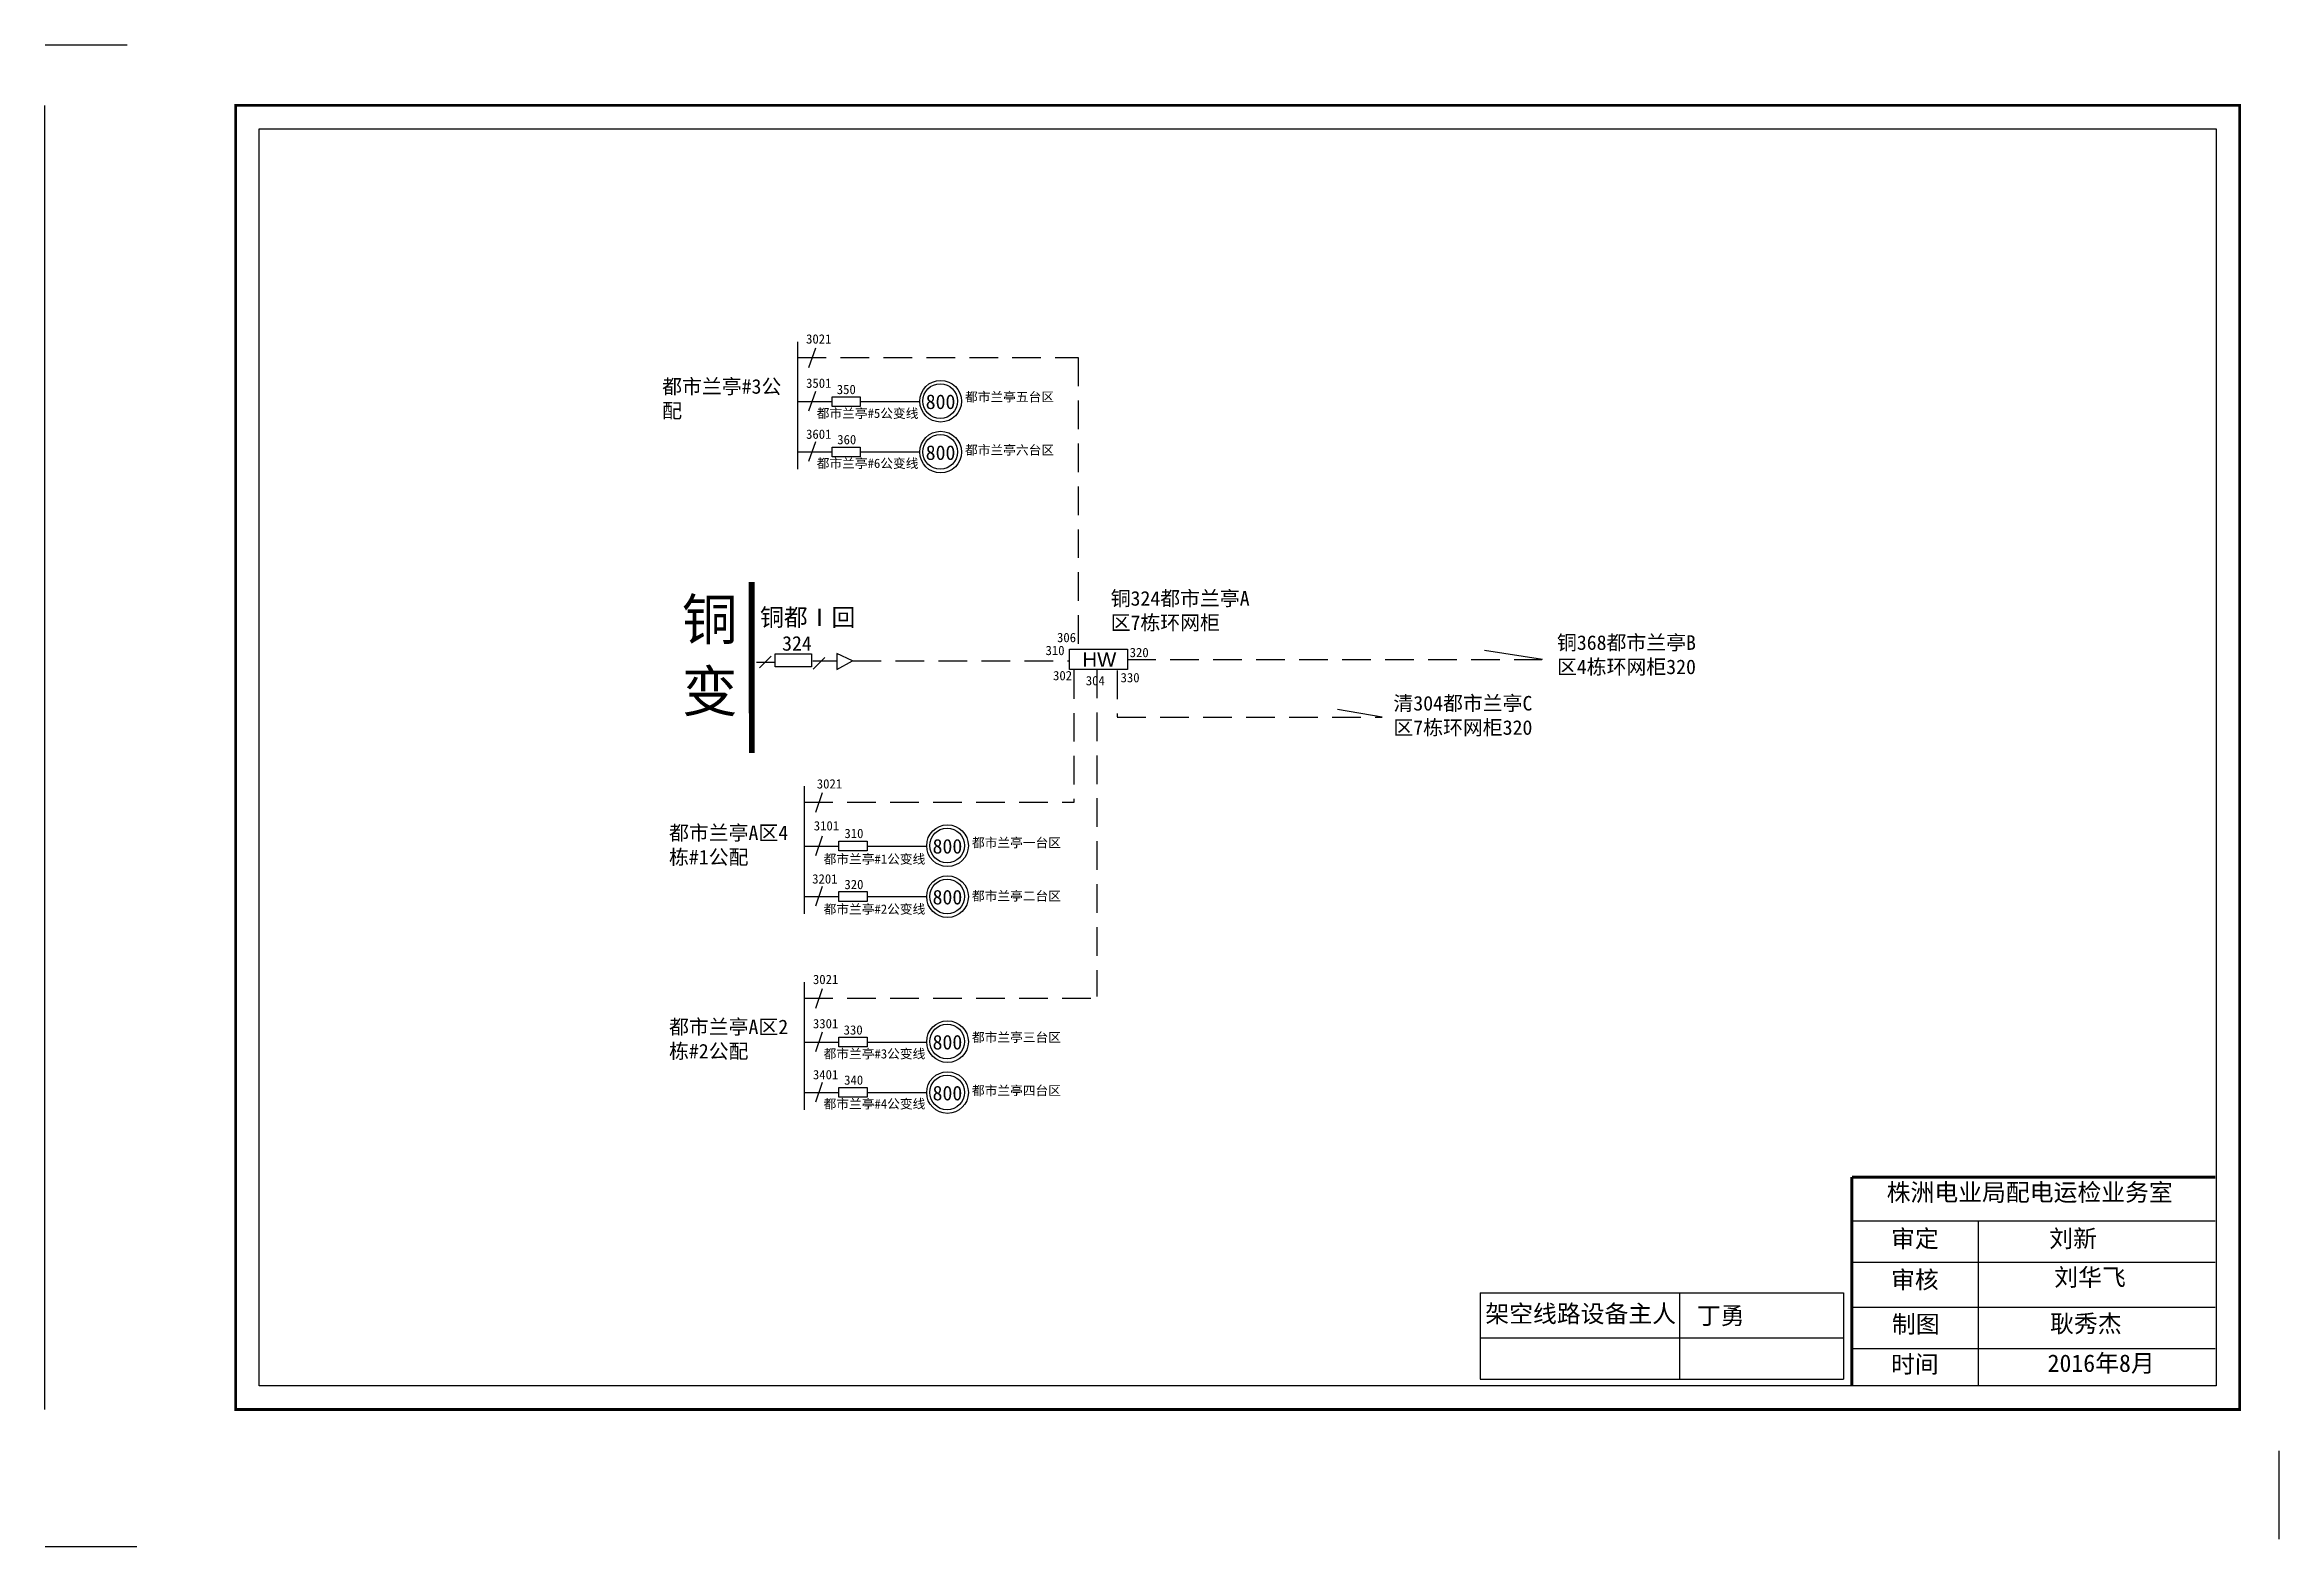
# Model space of a CAD drawing. Extents: x -33 to 351, y -24 to 234.
import ezdxf

# ---------------------------------------------------------------- set-up
doc = ezdxf.new("R2010")
doc.units = 0
doc.header["$LTSCALE"] = 0.774411
doc.linetypes.add('ACAD_ISO02W100', pattern=[15, 12, -3])
doc.linetypes.add('DASHED2', pattern=[9.525, 6.35, -3.175])
doc.layers.get('0').update_dxf_attribs({"linetype": 'CONTINUOUS'})
doc.styles.get("Standard").update_dxf_attribs({"font": '', "height": 2.5})
doc.styles.add('字体', font='', dxfattribs={"height": 2.5})
doc.styles.get('Standard').set_extended_font_data('SimSun')
doc.styles.get('字体').set_extended_font_data('SimSun')

msp = doc.modelspace()

# ---------------------------------------------------------------- linework, layer by layer
at = {"linetype": 'Continuous'}
for p, q in [((-32.65, 234.37), (-18.57, 234.37)), ((-32.75, -0.01), (-32.75, 223.95)), ((96.43, 183.35), (96.43, 161.46)), ((99.54, 182.24), (98.36, 178.87)), ((96.45, 173.08), (102.38, 173.08)), ((99.54, 174.79), (98.36, 171.41)), ((107.21, 173.08), (117.4, 173.08)), ((99.54, 166.14), (98.36, 162.76)), ((96.45, 164.43), (102.38, 164.43)), ((107.21, 164.43), (117.4, 164.43)), ((91.91, 129.35), (89.92, 127.37)), ((92.61, 129.73), (98.87, 129.73)), ((92.61, 127.51), (92.61, 129.73)), ((98.87, 127.51), (92.61, 127.51)), ((98.87, 129.73), (98.87, 127.51)), ((99.1, 128.56), (103.21, 128.56)), ((101.14, 129.11), (99.16, 127.13)), ((105.9, 128.55), (103.23, 129.82)), ((103.23, 129.82), (103.23, 127.04)), ((103.23, 127.04), (105.9, 128.55)), ((224.34, 128.8), (214.37, 130.3)), ((196.83, 118.86), (189.15, 120.22)), ((97.61, 107.01), (97.61, 85.12)), ((100.72, 105.9), (99.54, 102.53)), ((97.63, 96.74), (103.56, 96.74)), ((100.72, 98.44), (99.54, 95.07)), ((108.39, 96.74), (118.58, 96.74)), ((100.72, 89.8), (99.54, 86.42)), ((97.63, 88.09), (103.56, 88.09)), ((108.39, 88.09), (118.58, 88.09)), ((97.61, 73.35), (97.61, 51.47)), ((100.72, 72.25), (99.54, 68.87)), ((97.63, 63.09), (103.56, 63.09)), ((100.72, 64.79), (99.54, 61.42)), ((108.39, 63.09), (118.58, 63.09)), ((97.63, 54.44), (103.56, 54.44)), ((100.72, 56.14), (99.54, 52.77)), ((108.39, 54.44), (118.58, 54.44)), ((277.45, 32.39), (339.81, 32.39)), ((299.09, 32.38), (299.09, 4.05)), ((277.45, 25.29), (339.81, 25.29)), ((213.64, 20.02), (213.64, 5.17)), ((213.64, 20.02), (276.01, 20.02)), ((247.85, 20.02), (247.85, 5.17)), ((276.01, 20.02), (276.01, 5.17)), ((277.45, 17.54), (339.81, 17.54)), ((213.64, 12.27), (276.01, 12.27)), ((277.45, 10.44), (339.81, 10.44)), ((213.64, 5.17), (276.01, 5.17)), ((350.79, -22.28), (350.79, -7.1)), ((-32.65, -23.52), (-16.96, -23.52))]:
    msp.add_line(p, q, dxfattribs=at)
at = {"linetype": 'DASHED2'}
for p, q in [((96.45, 180.64), (144.61, 180.64)), ((144.62, 180.64), (144.62, 130.6)), ((105.9, 128.55), (143.16, 128.55)), ((143.91, 126.97), (143.91, 104.23)), ((147.82, 127.07), (147.82, 70.88)), ((151.33, 126.91), (151.33, 118.94)), ((153.06, 128.8), (224.24, 128.8)), ((151.34, 118.86), (196.83, 118.86)), ((97.63, 104.3), (143.91, 104.3)), ((97.63, 70.65), (147.81, 70.65))]:
    msp.add_line(p, q, dxfattribs=at)
at = {"linetype": 'ACAD_ISO02W100'}
msp.add_line((92.51, 128.26), (89.42, 128.26), dxfattribs=at)
at = {"linetype": 'Continuous', "const_width": 0.5}
msp.add_lwpolyline([(0.02, 223.95), (343.99, 223.95), (343.99, -0.01), (0.02, -0.01)], close=True, dxfattribs=at)
at = {"linetype": 'Continuous'}
for points in [[(4.06, 219.91), (339.94, 219.91), (339.94, 4.03), (4.06, 4.03)], [(102.38, 173.91), (107.21, 173.91), (107.21, 172.24), (102.38, 172.24)], [(102.38, 165.26), (107.21, 165.26), (107.21, 163.59), (102.38, 163.59)], [(143.12, 130.57), (153.08, 130.57), (153.08, 127.07), (143.12, 127.07)], [(103.56, 97.57), (108.39, 97.57), (108.39, 95.9), (103.56, 95.9)], [(103.56, 88.92), (108.39, 88.92), (108.39, 87.25), (103.56, 87.25)], [(103.56, 63.92), (108.39, 63.92), (108.39, 62.25), (103.56, 62.25)], [(103.56, 55.27), (108.39, 55.27), (108.39, 53.6), (103.56, 53.6)]]:
    msp.add_lwpolyline(points, close=True, dxfattribs=at)
for points, const_width in [([(88.59, 142.12), (88.61, 112.73)], 1), ([(277.41, 39.9), (277.41, 4.17)], 0.5), ([(277.45, 39.9), (339.81, 39.9)], 0.5)]:
    msp.add_lwpolyline(points, dxfattribs=dict(at, const_width=const_width))
for centre, radius in [((121.03, 173.14), 3.58), ((120.96, 173.17), 2.98), ((121.03, 164.4), 3.58), ((120.96, 164.43), 2.98), ((122.21, 96.8), 3.58), ((122.13, 96.83), 2.98), ((122.21, 88.06), 3.58), ((122.13, 88.09), 2.98), ((122.21, 63.15), 3.58), ((122.13, 63.18), 2.98), ((122.21, 54.41), 3.58), ((122.13, 54.44), 2.98)]:
    msp.add_circle(centre, radius, dxfattribs=at)

# ---------------------------------------------------------------- texts
at = {"linetype": 'Continuous', "style": '字体'}
for s, p in [('铜', (76.61, 132.18)), ('变', (76.61, 119.83))]:
    msp.add_text(s, height=7, dxfattribs=at).set_placement(p)
at = {"linetype": 'Continuous'}
msp.add_text('324', height=2.5, dxfattribs=at).set_placement((93.81, 130.3))
at = {"color": 7, "char_height": 1.6, "width": 18.5524, "attachment_point": 1}
for s, insert in [('3021', (97.93, 184.63)), ('3501', (97.93, 177.04)), ('350', (103.2, 175.96)), ('都市兰亭五台区', (125.22, 174.69)), ('都市兰亭#5公变线', (99.76, 171.86)), ('3601', (97.93, 168.28)), ('360', (103.28, 167.35)), ('都市兰亭六台区', (125.22, 165.56)), ('都市兰亭#6公变线', (99.76, 163.27)), ('310', (139.03, 131.14)), ('306', (141, 133.36)), ('320', (153.47, 130.79)), ('302', (140.32, 126.82)), ('{\\fArial|b0|i0|c0|p32;\\H1.563x;HW}', (145.36, 130.03)), ('304', (145.94, 125.95)), ('330', (151.91, 126.47)), ('3021', (99.77, 108.23)), ('3101', (99.25, 101.03)), ('310', (104.51, 99.72)), ('都市兰亭一台区', (126.4, 98.12)), ('都市兰亭#1公变线', (100.94, 95.31)), ('3201', (98.98, 91.91)), ('320', (104.51, 90.95)), ('都市兰亭二台区', (126.4, 88.98)), ('都市兰亭#2公变线', (100.94, 86.71)), ('3021', (99.11, 74.64)), ('3301', (99.11, 67.05)), ('330', (104.38, 65.96)), ('都市兰亭#3公变线', (100.94, 61.87)), ('都市兰亭三台区', (126.4, 64.7)), ('3401', (99.11, 58.29)), ('340', (104.46, 57.36)), ('都市兰亭四台区', (126.4, 55.56)), ('都市兰亭#4公变线', (100.94, 53.27))]:
    msp.add_mtext(s, dxfattribs=dict(at, insert=insert))
at = {"linetype": 'Continuous', "attachment_point": 1, "style": '字体'}
for s, insert, char_height, width in [('都市兰亭#3公配', (73.23, 176.93), 2.5, 22.4918), ('铜324都市兰亭A区7栋环网柜', (150.21, 140.53), 2.5, 26.0593), ('铜都Ⅰ回', (90.02, 137.53), 3, 17.4016), ('铜368都市兰亭B区4栋环网柜320', (226.81, 132.94), 2.5, 26.0593), ('清304都市兰亭C区7栋环网柜320', (198.74, 122.52), 2.5, 26.0593), ('都市兰亭A区4栋#1公配', (74.41, 100.27), 2.5, 21.5326), ('都市兰亭A区2栋#2公配', (74.41, 66.94), 2.5, 22.4918), ('株洲电业局配电运检业务室', (283.4, 38.79), 3, 82.0179), ('审定', (284.15, 30.83), 3, 23.4615), ('刘新', (311.3, 30.84), 3, 23.4615), ('审核', (284.15, 23.77), 3, 23.4615), ('刘华飞', (312.16, 24.2), 3, 33.0539), ('架空线路设备主人', (214.51, 17.94), 3, 58.56), ('丁勇', (250.83, 17.61), 3, 47.14), ('制图', (284.31, 16.15), 3, 23.4615), ('耿秀杰', (311.45, 16.23), 3, 58.2923), ('时间', (284.15, 9.27), 3, 23.4615), ('2016年8月', (311.02, 9.44), 3, 23.4615)]:
    msp.add_mtext(s, dxfattribs=dict(at, insert=insert, char_height=char_height, width=width))
at = {"char_height": 2.5, "width": 4.8377, "attachment_point": 1}
for insert in [(118.46, 174.3), (118.46, 165.56), (119.64, 97.96), (119.64, 89.22), (119.64, 64.31), (119.64, 55.57)]:
    msp.add_mtext('800', dxfattribs=dict(at, insert=insert))

doc.saveas('drawing.dxf')
